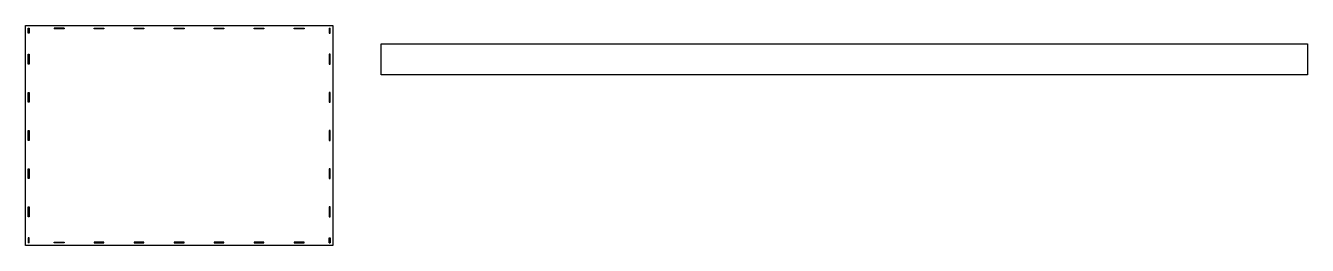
# Model space of a CAD drawing. Header units: millimetres. Extents: x 1841 to 3294, y 1013 to 1262.
import ezdxf

# ---------------------------------------------------------------- set-up
doc = ezdxf.new("R2010")
doc.units = ezdxf.units.MM

msp = doc.modelspace()

# ---------------------------------------------------------------- linework, layer by layer
at = {"color": 1}
for p, q in [((1844.4, 1258.8), (1845.2, 1258.8)), ((2185.6, 1258.8), (2186.4, 1258.8)), ((1845.2, 1021.3), (1844.4, 1021.3)), ((1844.4, 1021.3), (1844.4, 1015.8)), ((1845.2, 1015.8), (1845.2, 1021.3)), ((1845.2, 1015.8), (1844.4, 1015.8)), ((2185.6, 1015.8), (2186.4, 1015.8))]:
    msp.add_line(p, q, dxfattribs=at)
for points in [[(1841.4, 1261.8), (2189.4, 1261.8), (2189.4, 1012.8), (1841.4, 1012.8)], [(2244.2, 1241), (3294.2, 1241), (3294.2, 1206), (2244.2, 1206)]]:
    msp.add_lwpolyline(points, close=True)
for points in [[(1845.2, 1258.8), (1845.2, 1253.3), (1844.4, 1253.3), (1844.4, 1258.8)], [(1884.9, 1258.8), (1873.9, 1258.8), (1873.9, 1258)], [(1884.9, 1258.8), (1884.9, 1258), (1873.9, 1258)], [(2185.6, 1258.8), (2185.6, 1253.3), (2186.4, 1253.3), (2186.4, 1258.8)], [(2185.6, 1015.8), (2185.6, 1021.3), (2186.4, 1021.3), (2186.4, 1015.8)]]:
    msp.add_lwpolyline(points, dxfattribs=at)
for points in [[(1919.2, 1258.8), (1930.2, 1258.8), (1930.2, 1258), (1919.2, 1258)], [(1964.5, 1258.8), (1975.5, 1258.8), (1975.5, 1258), (1964.5, 1258)], [(2009.9, 1258.8), (2020.9, 1258.8), (2020.9, 1258), (2009.9, 1258)], [(2055.2, 1258.8), (2066.2, 1258.8), (2066.2, 1258), (2055.2, 1258)], [(2100.5, 1258.8), (2111.5, 1258.8), (2111.5, 1258), (2100.5, 1258)], [(2145.9, 1258.8), (2156.9, 1258.8), (2156.9, 1258), (2145.9, 1258)], [(1844.4, 1218.3), (1844.4, 1229.3), (1845.2, 1229.3), (1845.2, 1218.3)], [(2186.4, 1218.3), (2186.4, 1229.3), (2185.6, 1229.3), (2185.6, 1218.3)], [(1844.4, 1175), (1844.4, 1186), (1845.2, 1186), (1845.2, 1175)], [(2186.4, 1175), (2186.4, 1186), (2185.6, 1186), (2185.6, 1175)], [(1844.4, 1131.8), (1844.4, 1142.8), (1845.2, 1142.8), (1845.2, 1131.8)], [(2186.4, 1131.8), (2186.4, 1142.8), (2185.6, 1142.8), (2185.6, 1131.8)], [(1844.4, 1088.5), (1844.4, 1099.5), (1845.2, 1099.5), (1845.2, 1088.5)], [(2186.4, 1088.5), (2186.4, 1099.5), (2185.6, 1099.5), (2185.6, 1088.5)], [(1844.4, 1045.3), (1844.4, 1056.3), (1845.2, 1056.3), (1845.2, 1045.3)], [(2186.4, 1045.3), (2186.4, 1056.3), (2185.6, 1056.3), (2185.6, 1045.3)], [(1873.9, 1016.6), (1884.9, 1016.6), (1884.9, 1015.8), (1873.9, 1015.8)], [(1919.2, 1015.8), (1930.2, 1015.8), (1930.2, 1016.6), (1919.2, 1016.6)], [(1964.5, 1015.8), (1975.5, 1015.8), (1975.5, 1016.6), (1964.5, 1016.6)], [(2009.9, 1015.8), (2020.9, 1015.8), (2020.9, 1016.6), (2009.9, 1016.6)], [(2055.2, 1015.8), (2066.2, 1015.8), (2066.2, 1016.6), (2055.2, 1016.6)], [(2100.5, 1015.8), (2111.5, 1015.8), (2111.5, 1016.6), (2100.5, 1016.6)], [(2145.9, 1015.8), (2156.9, 1015.8), (2156.9, 1016.6), (2145.9, 1016.6)]]:
    msp.add_lwpolyline(points, close=True, dxfattribs=at)

doc.saveas('drawing.dxf')
